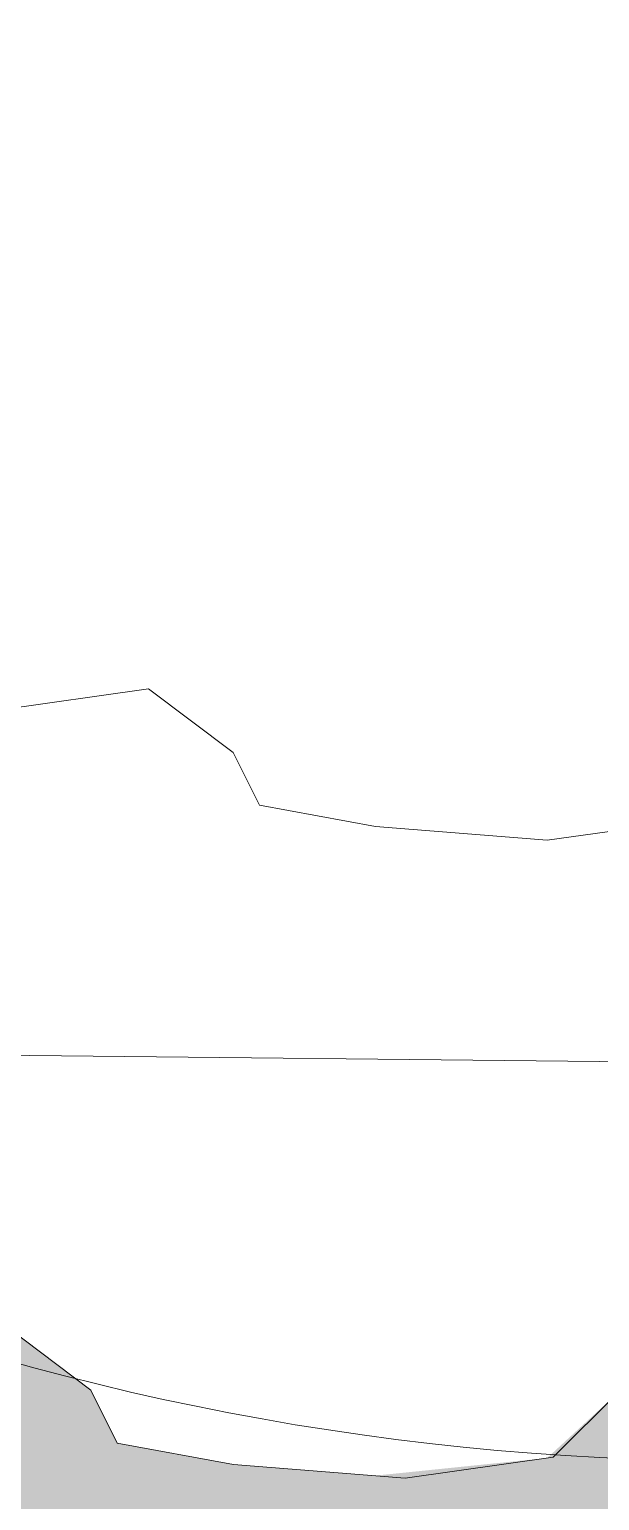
# Model space of a CAD drawing. Header units: metres. Extents: x 3856 to 4207, y -1118 to -691.
# Drawn here: x 3951.644 to 3952.356, y -967.539 to -965.704 of the extents above; entities that cross this region are included whole.
import ezdxf

# ---------------------------------------------------------------- set-up
doc = ezdxf.new("R2010")
doc.units = ezdxf.units.M
for name, color, linetype, lineweight in [('Planting', 7, 'Continuous', 9), ('Surface Pattern', 7, 'Continuous', 9), ('Text Notes', 7, 'Continuous', 9)]:
    doc.layers.add(name, color=color, linetype=linetype, lineweight=lineweight)

# ---------------------------------------------------------------- blocks, each defined once
blk = doc.blocks.new('M_RPC Árbol - Caducifolio - Chopo de Lombardía - 12_2 metros-V104-IMPLANTACIÓN - KIT COMERCIAL')
at = {"layer": 'Planting'}
for p, q in [((-0.7639, -2.3887), (-0.9948, -2.4212)), ((-0.6585, -2.468), (-0.7639, -2.3887)), ((-0.6257, -2.5339), (-0.6585, -2.468)), ((-0.4806, -2.5606), (-0.6257, -2.5339)), ((-0.2663, -2.5775), (-0.4806, -2.5606)), ((-0.0815, -2.5515), (-0.2663, -2.5775)), ((-0.9413, -3.1842), (-0.8359, -3.2635)), ((-0.8359, -3.2635), (-0.8031, -3.3294)), ((-0.2589, -3.347), (-0.1763, -3.2649)), ((-0.8031, -3.3294), (-0.6581, -3.3561)), ((-0.6581, -3.3561), (-0.4437, -3.373)), ((-0.4437, -3.373), (-0.2589, -3.347))]:
    blk.add_line(p, q, dxfattribs=at)
blk.add_arc((-0.0275, 0.0085), 3.3603, 180, 360, dxfattribs=at)

msp = doc.modelspace()

# ---------------------------------------------------------------- hatches: boundary and pattern name
at = {"layer": 'Surface Pattern', "true_color": 0xcdcdcd}
msp.add_hatch(color=254, dxfattribs=at).paths.add_polyline_path([(3954.8818, -968.8273), (3955.1098, -968.8273), (3955.1098, -967.2388), (3953.8544, -967.2388), (3953.7529, -967.2799), (3953.6568, -967.3404), (3953.4129, -967.3747), (3953.1917, -967.4764), (3953.1264, -967.2273), (3952.9002, -967.2388), (3952.9709, -967.4133), (3952.9311, -967.4659), (3952.7496, -967.515), (3952.5089, -967.4782), (3952.3805, -967.4022), (3952.2905, -967.4854), (3952.0761, -967.5074), (3951.8987, -967.4934), (3951.7536, -967.4668), (3951.7208, -967.4009), (3951.6155, -967.3216), (3951.3845, -967.3541), (3951.1373, -967.2712), (3951.1286, -967.2388), (3949.6098, -967.2388), (3949.6098, -968.8273), (3954.6139, -968.8273)])

# ---------------------------------------------------------------- linework, layer by layer
at = {"layer": 'Text Notes'}
msp.add_line((4039.8233, -967.8931), (3869.95, -966.1407), dxfattribs=at)

# ---------------------------------------------------------------- block references
at = {"layer": 'Planting'}
msp.add_blockref('M_RPC Árbol - Caducifolio - Chopo de Lombardía - 12_2 metros-V104-IMPLANTACIÓN - KIT COMERCIAL', (3952.5568, -964.1374), dxfattribs=at)

doc.saveas('drawing.dxf')
